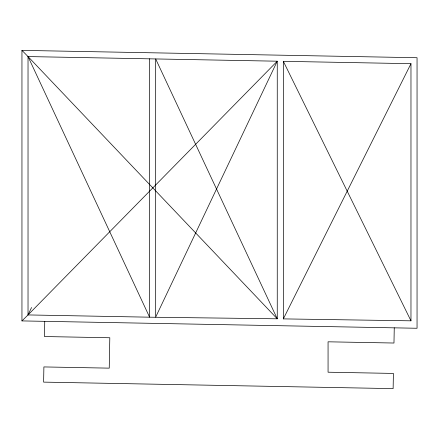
<?xml version="1.0" encoding="UTF-8"?>
<svg xmlns="http://www.w3.org/2000/svg" width="439" height="439" viewBox="0 0 439 439"><rect width="100%" height="100%" fill="white"/><g stroke="black" fill="none" stroke-linecap="round" stroke-linejoin="round"><path stroke-width="0.66" d="M44.745 321.337L44.46 336.537L109.805 337.75L109.24 368.145L43.895 366.927L43.615 382.122L393.124 388.625L393.41 373.424L328.065 372.212L328.065 341.805L393.975 343.029L394.255 327.84M21.95 320.914L21.95 50.375L417.05 57.723L417.05 328.262L21.95 320.914L28.03 314.928L31.553 307.509M283.336 318.89L410.97 63.688L283.336 61.317L283.336 318.89L410.97 320.821L410.97 63.688M28.03 314.928L28.03 56.571L277.256 318.802L155.675 58.941L155.675 317.128L277.256 61.202L277.256 318.802L149.6 317.188L28.03 314.928L277.256 61.202L28.03 56.571L21.95 50.375M283.336 61.317L410.97 320.821M28.03 56.571L149.6 317.188L149.6 58.831"/></g></svg>
